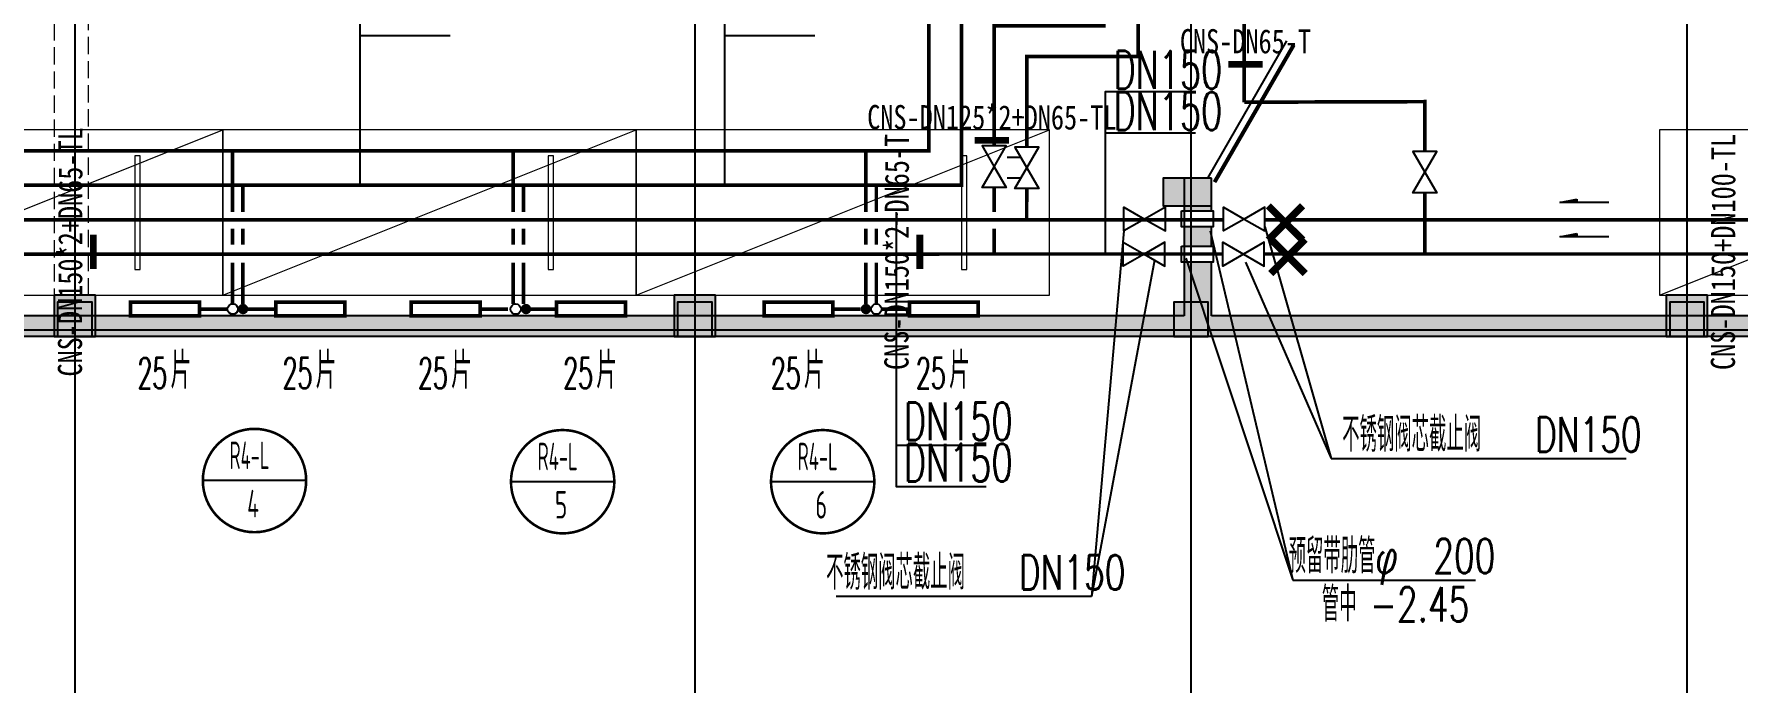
# Model space of a CAD drawing. Extents: x -888467 to -675969, y -675351 to -419232.
# Drawn here: x -803682 to -778950, y -644524 to -635105 of the extents above; entities that cross this region are included whole.
import ezdxf
from ezdxf.enums import TextEntityAlignment as Align

# ---------------------------------------------------------------- set-up
doc = ezdxf.new("R2010")
doc.units = 0
doc.header["$LTSCALE"] = 1000
doc.linetypes.add('DASH', pattern=[0.35, 0.25, -0.1])
doc.layers.get('0').update_dxf_attribs({"linetype": 'CONTINUOUS'})
for name, color, linetype in [('0-供暖管道管径标注', 4, 'CONTINUOUS'), ('1-风管标注', 4, 'CONTINUOUS'), ('3-建筑', 7, 'CONTINUOUS'), ('3-淡显', 8, 'CONTINUOUS'), ('DIM_IDEN', 3, 'CONTINUOUS'), ('DOTE', 252, 'CONTINUOUS'), ('PIPE-暖供水', 3, 'CONTINUOUS'), ('PIPE-暖回支管', 4, 'DASH'), ('PIPE-暖回水', 1, 'DASH'), ('PUB_HATCH', 8, 'CONTINUOUS'), ('TEXT-散热器', 7, 'CONTINUOUS'), ('TH-散热器', 4, 'CONTINUOUS'), ('TH_DIM', 3, 'CONTINUOUS'), ('VPIPE-暖供水', 3, 'CONTINUOUS'), ('VPIPE-暖回水', 2, 'DASH'), ('VRV-配件', 1, 'CONTINUOUS'), ('抗震支吊架', 2, 'CONTINUOUS'), ('暖－管径标注', 2, 'CONTINUOUS'), ('标注-', 4, 'CONTINUOUS'), ('结构柱子', 253, 'CONTINUOUS')]:
    doc.layers.add(name, color=color, linetype=linetype)
doc.layers.add('3-深度淡显', color=252, linetype='CONTINUOUS', lineweight=0)
doc.styles.add('_THVAC_DIM', font='simplex.shx', dxfattribs={"width": 0.8, "height": 3.5, "bigfont": 'gbcbig.shx'})
doc.styles.add('kzcad', font='', dxfattribs={"width": 0.8})
doc.styles.get("Standard").update_dxf_attribs({"font": 'GBENOR', "bigfont": 'GBCBIG'})
doc.styles.add('设备标注', font='simplex.shx', dxfattribs={"width": 0.705882, "bigfont": 'gbcbig.shx'})
doc.styles.get('kzcad').set_extended_font_data('SimSun')

# ---------------------------------------------------------------- blocks, each defined once
blk = doc.blocks.new('坡向')
at = {"layer": '1-风管标注'}
h = blk.add_hatch(color=256, dxfattribs=at)
h.dxf.hatch_style = 1
h.paths.add_polyline_path([(-283166, -104624), (-283166, -104869), (-283119, -104869)])
for p, q in [((-283166, -105334), (-283166, -104624)), ((-283166, -104624), (-283119, -104869)), ((-283119, -104869), (-283166, -104869))]:
    blk.add_line(p, q, dxfattribs=at)
blk = doc.blocks.new('_FZH')
blk.add_lwpolyline([(-0.5, -0.5), (0.5, -0.5), (0.5, 0.5), (-0.5, 0.5)], close=True)
at = {"layer": 'PUB_HATCH'}
blk.add_solid([(-0.5, -0.5), (0.5, -0.5), (-0.5, 0.5), (0.5, 0.5)], dxfattribs=at)
blk = doc.blocks.new('$DorLib2D$00000207')
at = {"color": 0}
for p, q in [((-0.5, 0.0313), (-0.067, 0.2813)), ((0.5, 0.0313), (0.067, 0.2813))]:
    blk.add_line(p, q, dxfattribs=at)
at = {"color": 0, "const_width": 0.0125}
for points in [[(-0.5125, 0.0529), (-0.0795, 0.3029)], [(0.5125, 0.0529), (0.0795, 0.3029)]]:
    blk.add_lwpolyline(points, dxfattribs=at)
blk = doc.blocks.new('A$C2B1B7B0A')
at = {"layer": '结构柱子'}
h = blk.add_hatch(color=253, dxfattribs=at)
h.dxf.hatch_style = 1
h.paths.add_polyline_path([(81500, 12300), (80800, 12300), (80800, 11900), (81500, 11900)])
h = blk.add_hatch(color=253, dxfattribs=at)
h.dxf.hatch_style = 1
h.paths.add_polyline_path([(65300, 10600), (64700, 10600), (64700, 10000), (65300, 10000)])
h = blk.add_hatch(color=253, dxfattribs=at)
h.dxf.hatch_style = 1
h.paths.add_polyline_path([(74300, 10600), (73700, 10600), (73700, 10000), (74300, 10000)])
h = blk.add_hatch(color=253, dxfattribs=at)
h.dxf.hatch_style = 1
h.paths.add_polyline_path([(88100, 10600), (88100, 10000), (88700, 10000), (88700, 10600)])
at = {"layer": '结构柱子', "color": 253}
for points in [[(81500, 12300), (80800, 12300), (80800, 11900), (81500, 11900)], [(65300, 10600), (64700, 10600), (64700, 10000), (65300, 10000)], [(74300, 10600), (73700, 10600), (73700, 10000), (74300, 10000)], [(88700, 10600), (88100, 10600), (88100, 10000), (88700, 10000)]]:
    blk.add_lwpolyline(points, close=True, dxfattribs=at)

msp = doc.modelspace()

# ---------------------------------------------------------------- hatches: boundary and pattern name
at = {"layer": '3-淡显'}
h = msp.add_hatch(color=256, dxfattribs=at)
h.paths.add_polyline_path([(-786590.4, -638415.2), (-786990.4, -638415.2), (-786990.4, -639196.6), (-786823.7, -639296.6), (-786590.4, -639196.6)])
h.paths.add_polyline_path([(-786990.4, -637670.3), (-786590.4, -637670.3), (-786590.4, -637196.6), (-786990.4, -637196.6)])
h.paths.add_polyline_path([(-786590.4, -637903.9), (-786990.4, -637903.9), (-786990.4, -638181.6), (-786590.4, -638181.6)])
h = msp.add_hatch(color=256, dxfattribs=at)
h.dxf.hatch_style = 1
h.paths.add_polyline_path([(-802790.4, -638896.6), (-803390.4, -638896.6), (-803390.4, -639496.6), (-802790.4, -639496.6)])
h = msp.add_hatch(color=256, dxfattribs=at)
h.dxf.hatch_style = 1
h.paths.add_polyline_path([(-793790.4, -638896.6), (-794390.4, -638896.6), (-794390.4, -639496.6), (-793790.4, -639496.6)])
h = msp.add_hatch(color=256, dxfattribs=at)
h.dxf.hatch_style = 1
h.paths.add_polyline_path([(-779990.4, -638896.6), (-779990.4, -639496.6), (-779390.4, -639496.6), (-779390.4, -638896.6)])
for points in [[(-786823.7, -639296.6), (-786990.4, -639196.6), (-836440.4, -639196.6), (-836440.4, -639496.6), (-786890.4, -639496.6)], [(-769140.4, -639496.6), (-769140.4, -639196.6), (-786590.4, -639196.6), (-786823.7, -639296.6), (-786890.4, -639496.6)]]:
    msp.add_hatch(color=256, dxfattribs=at).paths.add_polyline_path(points)
at = {"layer": 'VPIPE-暖回水', "linetype": 'DASH'}
for points in [[(-800722.8, -639096.6), (-800721.2, -639081), (-800716.4, -639066.1), (-800708.5, -639052.5), (-800698, -639040.8), (-800685.3, -639031.6), (-800671, -639025.2), (-800655.7, -639022), (-800640, -639022), (-800624.7, -639025.2), (-800610.3, -639031.6), (-800597.7, -639040.8), (-800587.2, -639052.5), (-800579.3, -639066.1), (-800574.5, -639081), (-800572.8, -639096.6), (-800574.5, -639112.2), (-800579.3, -639127.1), (-800587.2, -639140.7), (-800597.7, -639152.3), (-800610.3, -639161.5), (-800624.7, -639167.9), (-800640, -639171.2), (-800655.7, -639171.2), (-800671, -639167.9), (-800685.3, -639161.5), (-800698, -639152.3), (-800708.5, -639140.7), (-800716.4, -639127.1), (-800721.2, -639112.2)], [(-796615.9, -639096.6), (-796614.2, -639081), (-796609.4, -639066.1), (-796601.6, -639052.5), (-796591.1, -639040.8), (-796578.4, -639031.6), (-796564.1, -639025.2), (-796548.7, -639022), (-796533, -639022), (-796517.7, -639025.2), (-796503.4, -639031.6), (-796490.7, -639040.8), (-796480.2, -639052.5), (-796472.4, -639066.1), (-796467.5, -639081), (-796465.9, -639096.6), (-796467.5, -639112.2), (-796472.4, -639127.1), (-796480.2, -639140.7), (-796490.7, -639152.3), (-796503.4, -639161.5), (-796517.7, -639167.9), (-796533, -639171.2), (-796548.7, -639171.2), (-796564.1, -639167.9), (-796578.4, -639161.5), (-796591.1, -639152.3), (-796601.6, -639140.7), (-796609.4, -639127.1), (-796614.2, -639112.2)], [(-791531.8, -639096.6), (-791533.5, -639081), (-791538.3, -639066.1), (-791546.2, -639052.5), (-791556.7, -639040.8), (-791569.3, -639031.6), (-791583.7, -639025.2), (-791599, -639022), (-791614.7, -639022), (-791630, -639025.2), (-791644.3, -639031.6), (-791657, -639040.8), (-791667.5, -639052.5), (-791675.4, -639066.1), (-791680.2, -639081), (-791681.8, -639096.6), (-791680.2, -639112.2), (-791675.4, -639127.1), (-791667.5, -639140.7), (-791657, -639152.3), (-791644.3, -639161.5), (-791630, -639167.9), (-791614.7, -639171.2), (-791599, -639171.2), (-791583.7, -639167.9), (-791569.3, -639161.5), (-791556.7, -639152.3), (-791546.2, -639140.7), (-791538.3, -639127.1), (-791533.5, -639112.2)]]:
    msp.add_hatch(color=256, dxfattribs=at).paths.add_polyline_path(points)

# ---------------------------------------------------------------- linework, layer by layer
at = {"layer": '0-供暖管道管径标注'}
for points in [[(-798946.7, -637299.9), (-798946.7, -634524.2), (-797640.3, -634524.2)], [(-793655.3, -637299.9), (-793655.3, -634524.2), (-792349, -634524.2)], [(-798946.7, -635124.2), (-797640.3, -635124.2)], [(-793655.3, -635124.2), (-792349, -635124.2)], [(-788128.6, -638299.9), (-788128.6, -635937), (-786822.2, -635937)], [(-788128.6, -636537), (-786822.2, -636537)], [(-791170.6, -637688.6), (-791170.6, -641672.1), (-789864.2, -641672.1)], [(-791170.6, -641072.1), (-789864.2, -641072.1)]]:
    msp.add_lwpolyline(points, dxfattribs=at)
at = {"layer": '3-建筑'}
for p, q in [((-786590.4, -637196.6), (-786990.4, -637196.6)), ((-786990.4, -637196.6), (-786990.4, -639196.6)), ((-786590.4, -637670.3), (-786590.4, -637196.6)), ((-786590.4, -638181.6), (-786590.4, -637903.9)), ((-786590.4, -639196.6), (-786590.4, -638415.2)), ((-786990.4, -639196.6), (-836440.4, -639196.6)), ((-769140.4, -639196.6), (-786590.4, -639196.6)), ((-786890.4, -639496.6), (-836440.4, -639496.6)), ((-769140.4, -639496.6), (-786890.4, -639496.6))]:
    msp.add_line(p, q, dxfattribs=at)
at = {"layer": '3-建筑', "color": 7}
msp.add_lwpolyline([(-729090.4, -639496.6), (-839040.4, -639496.6)], dxfattribs=at)
at = {"layer": '3-淡显'}
for p, q in [((-802790.4, -638896.6), (-803390.4, -638896.6)), ((-803390.4, -638896.6), (-803390.4, -639496.6)), ((-802790.4, -639496.6), (-802790.4, -638896.6)), ((-793790.4, -638896.6), (-794390.4, -638896.6)), ((-794390.4, -638896.6), (-794390.4, -639496.6)), ((-793790.4, -639496.6), (-793790.4, -638896.6)), ((-779390.4, -638896.6), (-779990.4, -638896.6)), ((-779990.4, -638896.6), (-779990.4, -639496.6)), ((-779390.4, -639496.6), (-779390.4, -638896.6)), ((-803390.4, -639496.6), (-802790.4, -639496.6)), ((-794390.4, -639496.6), (-793790.4, -639496.6)), ((-779990.4, -639496.6), (-779390.4, -639496.6))]:
    msp.add_line(p, q, dxfattribs=at)
at = {"layer": '3-深度淡显'}
for p, q in [((-806940.4, -638896.6), (-800940.4, -636496.6)), ((-800940.4, -638896.6), (-794940.4, -636496.6)), ((-794940.4, -638896.6), (-788940.4, -636496.6)), ((-780090.4, -638896.6), (-774090.4, -636496.6))]:
    msp.add_line(p, q, dxfattribs=at)
at = {"layer": '3-深度淡显', "linetype": 'DASH'}
msp.add_lwpolyline([(-802890.4, -638896.6), (-802890.4, -634596.6), (-803390.4, -634596.6), (-803390.4, -638896.6)], dxfattribs=at)
at = {"layer": '3-深度淡显'}
for points in [[(-800940.4, -638896.6), (-800940.4, -636496.6), (-806940.4, -636496.6), (-806940.4, -638896.6)], [(-794940.4, -638896.6), (-794940.4, -636496.6), (-800940.4, -636496.6), (-800940.4, -638896.6)], [(-788940.4, -638896.6), (-788940.4, -636496.6), (-794940.4, -636496.6), (-794940.4, -638896.6)], [(-774090.4, -638896.6), (-774090.4, -636496.6), (-780090.4, -636496.6), (-780090.4, -638896.6)], [(-802140.4, -638522), (-802140.4, -636871.2), (-802220.7, -636871.2), (-802220.7, -638522)], [(-796140.4, -638522), (-796140.4, -636871.2), (-796220.7, -636871.2), (-796220.7, -638522)], [(-790140.4, -638522), (-790140.4, -636871.2), (-790220.7, -636871.2), (-790220.7, -638522)]]:
    msp.add_lwpolyline(points, close=True, dxfattribs=at)
at = {"layer": 'DIM_IDEN', "color": 7}
for p, q in [((-799732.2, -641586.1), (-801232.2, -641586.1)), ((-795259.3, -641602.9), (-796759.3, -641602.9)), ((-791485, -641602.9), (-792985, -641602.9))]:
    msp.add_line(p, q, dxfattribs=at)
at = {"layer": 'DIM_IDEN', "color": 7, "const_width": 37.5}
for points in [[(-799732.2, -641586.1, 1), (-801232.2, -641586.1, 1)], [(-795259.3, -641602.9, 1), (-796759.3, -641602.9, 1)], [(-791485, -641602.9, 1), (-792985, -641602.9, 1)]]:
    msp.add_lwpolyline(points, format="xyb", close=True, dxfattribs=at)
at = {"layer": 'DOTE', "color": 251}
for p, q in [((-803090.4, -598065.9), (-803090.4, -646591)), ((-794090.4, -598065.9), (-794090.4, -646591)), ((-786890.4, -598065.9), (-786890.4, -646591)), ((-779690.4, -598065.9), (-779690.4, -646591)), ((-872297.5, -639396.6), (-724690.4, -639396.6))]:
    msp.add_line(p, q, dxfattribs=at)
at = {"layer": 'PIPE-暖供水', "linetype": 'Continuous', "const_width": 52.5}
for points in [[(-789747.1, -636728.4), (-789746.4, -634985.7), (-788155.6, -634985.7), (-788155.6, -608199.2), (-787635.1, -608199.2)], [(-823405.3, -637299.9), (-790220.7, -637299.9), (-790219.7, -634541.9), (-788655.6, -634541.9), (-788655.6, -611498.6), (-804760.7, -611498.6), (-804760.7, -611498.6), (-820795.9, -611498.6)], [(-786115.4, -636093.7), (-786115.4, -611504.3)], [(-783496.2, -636808.3), (-783496.2, -636085.7), (-786115.4, -636093.7)], [(-800650.6, -637688), (-800650.6, -637299.9)], [(-796577.6, -637688), (-796577.6, -637299.9)], [(-791456.4, -637688), (-791456.4, -637299.9)], [(-789747.4, -637688), (-789747.3, -637331.1)], [(-783496.2, -638319.8), (-783496.2, -637411)], [(-800650.6, -638160.7), (-800650.6, -637931.3)], [(-796577.6, -638160.7), (-796577.6, -637931.3)], [(-791456.4, -638160.7), (-791456.4, -637931.3)], [(-789747.6, -638297.7), (-789747.5, -637931.3)], [(-815138.3, -638299.9), (-786568.9, -638297.5)], [(-787013, -638297.5), (-786427.3, -638297.5)], [(-785824.5, -638297.5), (-768112.5, -638298.3)], [(-800650.6, -639021.6), (-800650.6, -638424)], [(-796577.6, -639021.6), (-796577.6, -638424)], [(-791456.4, -639021.6), (-791456.4, -638424)]]:
    msp.add_lwpolyline(points, dxfattribs=at)
at = {"layer": 'PIPE-暖回支管', "linetype": 'DASH', "const_width": 52.5}
for points in [[(-800876, -639096.6), (-801280.6, -639096.6)], [(-800575.6, -639096.6), (-800171, -639096.6)], [(-796803, -639096.6), (-797207.6, -639096.6)], [(-796502.6, -639096.6), (-796098, -639096.6)], [(-791681.8, -639096.6), (-792086.4, -639096.6)], [(-791381.4, -639096.6), (-790976.8, -639096.6)]]:
    msp.add_lwpolyline(points, dxfattribs=at)
at = {"layer": 'PIPE-暖回水', "linetype": 'DASH', "const_width": 52.5}
msp.add_lwpolyline([(-823485.8, -627719), (-823485.8, -612118.3, -0.1709376), (-823405.8, -611998.6), (-804260.7, -611998.6), (-804260.7, -611998.6), (-789155.6, -611998.6), (-789155.6, -634098.3), (-790693.5, -634098.3), (-790693.5, -636799.9), (-824767.4, -636799.9)], format="xyb", dxfattribs=at)
for points in [[(-787655.6, -630421.8), (-787655.6, -635429.6), (-789273.1, -635429.6), (-789273.4, -636745.5)], [(-800801, -637688), (-800801, -636799.9)], [(-796728, -637688), (-796728, -636799.9)], [(-791606.8, -637688), (-791606.8, -636799.9)], [(-789273.6, -637348.2), (-789274, -637799.9)], [(-839936.7, -637799.9), (-786418.4, -637799.9)], [(-785815.7, -637799.9), (-746064.9, -637799.9)], [(-800801, -638160.7), (-800801, -637931.3)], [(-796728, -638160.7), (-796728, -637931.3)], [(-791606.8, -638160.7), (-791606.8, -637931.3)], [(-800801, -639021.6), (-800801, -638424)], [(-796728, -639021.6), (-796728, -638424)], [(-791606.8, -639021.6), (-791606.8, -638424)]]:
    msp.add_lwpolyline(points, dxfattribs=at)
at = {"layer": 'TH-散热器', "const_width": 52.5}
for points in [[(-801280.6, -638996.6), (-802280.6, -638996.6), (-802280.6, -639196.6), (-801280.6, -639196.6)], [(-800171, -639196.6), (-799171, -639196.6), (-799171, -638996.6), (-800171, -638996.6)], [(-797207.6, -638996.6), (-798207.6, -638996.6), (-798207.6, -639196.6), (-797207.6, -639196.6)], [(-796098, -639196.6), (-795098, -639196.6), (-795098, -638996.6), (-796098, -638996.6)], [(-792086.4, -638996.6), (-793086.4, -638996.6), (-793086.4, -639196.6), (-792086.4, -639196.6)], [(-790976.8, -639196.6), (-789976.8, -639196.6), (-789976.8, -638996.6), (-790976.8, -638996.6)]]:
    msp.add_lwpolyline(points, close=True, dxfattribs=at)
at = {"layer": 'TH_DIM', "linetype": 'ByBlock', "ltscale": 2}
for points in [[(-787026.3, -637670.3), (-786568.9, -637670.3), (-786568.9, -637903.9), (-787026.3, -637903.9)], [(-787026.3, -638181.6), (-786568.9, -638181.6), (-786568.9, -638415.2), (-787026.3, -638415.2)]]:
    msp.add_lwpolyline(points, close=True, dxfattribs=at)
at = {"layer": 'VPIPE-暖供水', "linetype": 'Continuous'}
for centre in [(-800798.2, -639096.6), (-800798.2, -639096.6), (-796691.3, -639096.6), (-796691.3, -639096.6), (-791456.4, -639096.6), (-791456.4, -639096.6)]:
    msp.add_circle(centre, 75, dxfattribs=at)
at = {"layer": '抗震支吊架', "color": 2, "const_width": 100}
for points in [[(-786348.7, -635544.2), (-785848.7, -635544.2)], [(-790029.8, -636648.1), (-789529.8, -636648.1)], [(-802822.4, -638517.2), (-802822.4, -638017.2)], [(-790826.2, -638517.2), (-790826.2, -638017.2)]]:
    msp.add_lwpolyline(points, dxfattribs=at)
at = {"layer": '暖－管径标注'}
for p, q in [((-789360.8, -636896.2), (-789557.5, -636896.2)), ((-789360.8, -637197.6), (-789557.5, -637197.6))]:
    msp.add_line(p, q, dxfattribs=at)
for points in [[(-789747.1, -637029.8), (-789573.1, -636728.4), (-789921.1, -636728.4)], [(-789273.8, -637046.9), (-789099.8, -636745.5), (-789447.8, -636745.5)], [(-783496.2, -637109.6), (-783322.2, -636808.3), (-783670.2, -636808.3)], [(-789747.1, -637029.8), (-789573.1, -637331.1), (-789921.1, -637331.1)], [(-789273.8, -637046.9), (-789099.8, -637348.2), (-789447.8, -637348.2)], [(-783496.2, -637109.6), (-783322.2, -637411), (-783670.2, -637411)], [(-787561.5, -637789.5), (-787862.9, -637963.5), (-787862.9, -637615.5)], [(-787561.5, -637789.5), (-787260.2, -637963.5), (-787260.2, -637615.5)], [(-786117, -637789.5), (-786418.4, -637963.5), (-786418.4, -637615.5)], [(-786117, -637789.5), (-785815.7, -637963.5), (-785815.7, -637615.5)], [(-787570.4, -638300.8), (-787871.7, -638474.8), (-787871.7, -638126.8)], [(-787570.4, -638300.8), (-787269, -638474.8), (-787269, -638126.8)], [(-786125.9, -638300.8), (-786427.3, -638474.8), (-786427.3, -638126.8)], [(-786125.9, -638300.8), (-785824.5, -638474.8), (-785824.5, -638126.8)]]:
    msp.add_lwpolyline(points, close=True, dxfattribs=at)
at = {"layer": '暖－管径标注', "const_width": 105.8}
for points in [[(-785267.9, -637597.7), (-785766.7, -638096.5)], [(-785766.7, -637597.7), (-785267.9, -638096.5)], [(-785231.2, -638083.8), (-785729.9, -638582.6)], [(-785729.9, -638083.8), (-785231.2, -638582.6)]]:
    msp.add_lwpolyline(points, dxfattribs=at)
at = {"layer": '标注-', "color": 2}
for p, q in [((-787862.9, -637963.5), (-788332.1, -643270)), ((-786611.9, -637960.1), (-785408.9, -643032.4)), ((-785815.7, -637903.9), (-784855, -641267.6)), ((-787419.7, -638387.8), (-788332.1, -643270)), ((-786961.9, -638360.1), (-785408.9, -643032.4)), ((-786097.2, -638417.6), (-784855, -641267.6)), ((-784855, -641267.6), (-780574.7, -641267.6)), ((-785408.9, -643032.4), (-782758.5, -643032.4)), ((-788332.1, -643270), (-792038.1, -643270))]:
    msp.add_line(p, q, dxfattribs=at)

# ---------------------------------------------------------------- block references
msp.add_blockref('A$C2B1B7B0A', (-868090.4, -649496.6))
at = {"layer": '3-建筑', "xscale": 4600, "yscale": -4600, "zscale": 4600, "rotation": 89.99999999995198}
msp.add_blockref('$DorLib2D$00000207', (-786790.4, -634896.6), dxfattribs=at)
at = {"layer": '3-淡显', "xscale": 500, "yscale": 500, "zscale": 500}
for p in [(-803090.4, -639246.6), (-794090.4, -639246.6), (-786890.4, -639246.6), (-779690.4, -639246.6)]:
    msp.add_blockref('_FZH', p, dxfattribs=at)
at = {"layer": 'VRV-配件', "rotation": 90.00000000000001}
for p in [(-886157, -354382.4), (-886156.9, -354882.3)]:
    msp.add_blockref('坡向', p, dxfattribs=at)

# ---------------------------------------------------------------- texts
at = {"layer": '0-供暖管道管径标注', "style": '设备标注', "width": 0.65}
for p in [(-788014.4, -635898.4), (-788014.4, -636498.4), (-791056.4, -641001.8), (-791056.4, -641601.8)]:
    msp.add_text('DN150', height=550, dxfattribs=at).set_placement(p)
at = {"layer": 'DIM_IDEN', "color": 7}
for s, width, p, p2 in [('R4-L', 0.611847, (-800845.5, -641420.2), (-800264.3, -641420.2)), ('R4-L', 0.611847, (-796372.6, -641437), (-795791.3, -641437)), ('R4-L', 0.611847, (-792598.3, -641437), (-792017, -641437)), ('4', 0.782917, (-800588.3, -642121.6), (-800418.6, -642121.6)), ('5', 0.918162, (-796122.4, -642137), (-795941.4, -642137)), ('6', 0.848717, (-792341, -642138.4), (-792171.4, -642138.4))]:
    msp.add_text(s, height=400, dxfattribs=dict(at, width=width)).set_placement(p, p2, align=Align.FIT)
at = {"layer": 'TEXT-散热器', "style": '_THVAC_DIM'}
for s, height, width, p in [('25', 446.25, 0.564706, (-802181.3, -640251.1, -900)), ('片', 525, 0.8, (-801701.3, -640251.1, -900)), ('25', 446.25, 0.564706, (-800074.4, -640251.1, 1700)), ('片', 525, 0.8, (-799594.4, -640251.1, 1700)), ('25', 446.25, 0.564706, (-798108.3, -640251.1, -900)), ('片', 525, 0.8, (-797628.3, -640251.1, -900)), ('25', 446.25, 0.564706, (-796001.4, -640251.1, 1700)), ('片', 525, 0.8, (-795521.4, -640251.1, 1700)), ('25', 446.25, 0.564706, (-792987.1, -640251.1, -900)), ('片', 525, 0.8, (-792507.1, -640251.1, -900)), ('25', 446.25, 0.564706, (-790880.2, -640251.1, 1700)), ('片', 525, 0.8, (-790400.2, -640251.1, 1700))]:
    msp.add_text(s, height=height, dxfattribs=dict(at, width=width)).set_placement(p)
at = {"layer": '抗震支吊架', "color": 2, "style": 'kzcad', "width": 0.8}
for s, rotation, p in [('CNS-DN65-T', 359.88539, (-786098.7, -635384.2)), ('CNS-DN125*2+DN65-TL', 359.88539, (-789779.8, -636488.1)), ('CNS-DN150*2+DN65-TL', 89.88539, (-802982.4, -638267.2)), ('CNS-DN150*2+DN65-T', 89.88539, (-790986.2, -638267.2)), ('CNS-DN150+DN100-TL', 89.88539, (-778989.9, -638267.2))]:
    msp.add_text(s, height=350, rotation=rotation, dxfattribs=at).set_placement(p, align=Align.CENTER)
at = {"layer": '标注-', "color": 2, "style": '设备标注', "width": 0.7}
for s, p in [('不锈钢阀芯截止阀', (-784693.9, -641167.6)), ('DN150', (-781893.9, -641167.6)), ('预留带肋管φ', (-785471.2, -642932.4)), ('200', (-783371.2, -642932.4)), ('不锈钢阀芯截止阀', (-792185.1, -643170)), ('DN150', (-789385.1, -643170)), ('管中', (-784989.9, -643632.4)), ('-2.45', (-784289.9, -643632.4))]:
    msp.add_text(s, height=500, dxfattribs=at).set_placement(p)

doc.saveas('drawing.dxf')
